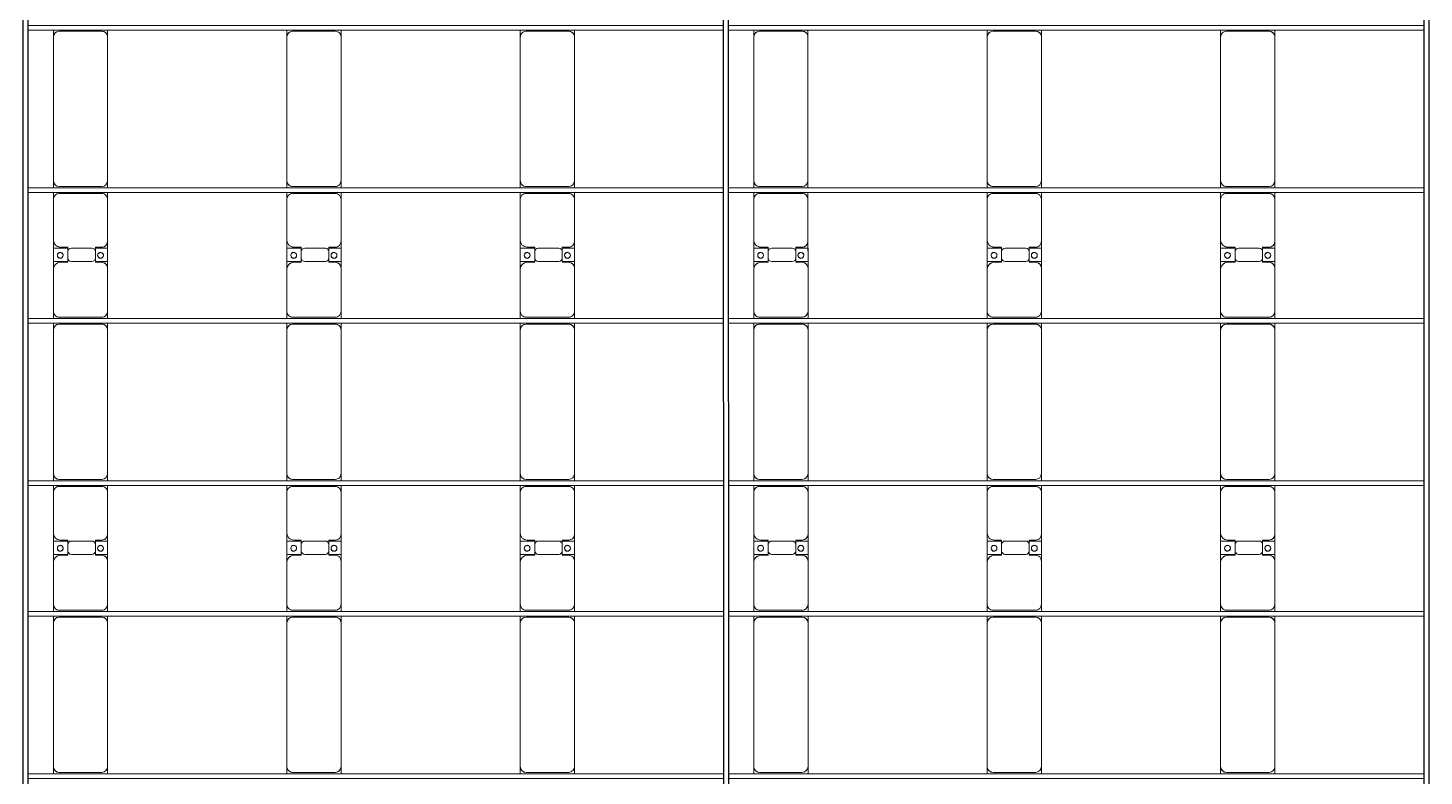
# Model space of a CAD drawing. Header units: millimetres. Extents: x -496478 to -186190, y -204059 to -87354.
# Drawn here: x -367193 to -355232, y -119893 to -113483 of the extents above; entities that cross this region are included whole.
import ezdxf

# ---------------------------------------------------------------- set-up
doc = ezdxf.new("R2010")
doc.units = ezdxf.units.MM
for name, color, linetype, lineweight in [('A-DETL-MBND', 5, 'Continuous', 9), ('A-GENM', 13, 'Continuous', 9), ('S-BEAM', 12, 'Continuous', 9)]:
    doc.layers.add(name, color=color, linetype=linetype, lineweight=lineweight)

# ---------------------------------------------------------------- blocks, each defined once
blk = doc.blocks.new('Dai phao do pin - DẢI PHAO ĐỠ PIN-V37-BỐ TRÍ KHUNG KẾT CẤU BÈ PIN 01')
at = {"layer": 'A-DETL-MBND', "color": 8}
for p, q in [((47008, 242), (47070, 242)), ((48300, 242), (47070, 242)), ((48300, 242), (48358, 242)), ((48398, 242), (48460, 242)), ((48820, 242), (48460, 242)), ((48820, 242), (49002, 242)), ((48888, 242), (49070, 242)), ((48888, 118), (48888, 242)), ((49002, 242), (49002, 118)), ((49420, 242), (49070, 242)), ((49420, 242), (49478, 242)), ((49518, 242), (49580, 242)), ((50810, 242), (49580, 242)), ((50810, 242), (50868, 242)), ((50908, 242), (50970, 242)), ((51330, 242), (50970, 242)), ((51330, 242), (51512, 242)), ((51398, 242), (51580, 242)), ((51398, 118), (51398, 242)), ((51512, 242), (51512, 118)), ((51930, 242), (51580, 242)), ((51930, 242), (51988, 242)), ((52028, 242), (52090, 242)), ((53320, 242), (52090, 242)), ((53320, 242), (53378, 242)), ((47020, 192), (47020, -173)), ((48350, -173), (48350, 192)), ((48410, 192), (48410, -173)), ((48880, 118), (48880, 182)), ((49010, 182), (49010, 118)), ((49470, -173), (49470, 192)), ((49530, 192), (49530, -173)), ((50860, -173), (50860, 192)), ((50920, 192), (50920, -173)), ((51390, 118), (51390, 182)), ((51520, 182), (51520, 118)), ((51980, -173), (51980, 192)), ((52040, 192), (52040, -173)), ((53370, -173), (53370, 192)), ((48972, 118), (48880, 118)), ((48888, 88), (48888, -88)), ((49010, 118), (48918, 118)), ((49002, -88), (49002, 88)), ((51482, 118), (51390, 118)), ((51398, 88), (51398, -88)), ((51520, 118), (51428, 118)), ((51512, -88), (51512, 88)), ((48880, -173), (48880, -118)), ((48880, -118), (48972, -118)), ((48888, -223), (48888, -118)), ((48918, -118), (49010, -118)), ((49002, -118), (49002, -223)), ((49010, -118), (49010, -173)), ((51390, -173), (51390, -118)), ((51390, -118), (51482, -118)), ((51398, -223), (51398, -118)), ((51428, -118), (51520, -118)), ((51512, -118), (51512, -223)), ((51520, -118), (51520, -173)), ((47070, -223), (47008, -223)), ((47070, -223), (48300, -223)), ((48358, -223), (48300, -223)), ((48460, -223), (48398, -223)), ((48460, -223), (48830, -223)), ((49002, -223), (48830, -223)), ((49057, -223), (48888, -223)), ((49060, -223), (49420, -223)), ((49478, -223), (49420, -223)), ((49580, -223), (49518, -223)), ((49580, -223), (50810, -223)), ((50868, -223), (50810, -223)), ((50970, -223), (50908, -223)), ((50970, -223), (51340, -223)), ((51512, -223), (51340, -223)), ((51570, -223), (51398, -223)), ((51570, -223), (51930, -223)), ((51988, -223), (51930, -223)), ((52090, -223), (52028, -223)), ((52090, -223), (53320, -223)), ((53378, -223), (53320, -223))]:
    blk.add_line(p, q, dxfattribs=at)
for centre, radius, start, end in [((47070, 192), 50, 90, 180), ((47070, 192), 50, 105, 180), ((48300, 192), 50, 0, 90), ((48300, 192), 50, 15, 90), ((48460, 192), 50, 90, 180), ((48820, 182), 60, 0, 90), ((49070, 182), 60, 90, 180), ((49420, 192), 50, 0, 90), ((49580, 192), 50, 90, 180), ((49580, 192), 50, 105, 180), ((50810, 192), 50, 0, 90), ((50810, 192), 50, 15, 90), ((50970, 192), 50, 90, 180), ((51330, 182), 60, 0, 90), ((51580, 182), 60, 90, 180), ((51930, 192), 50, 360, 90), ((52090, 192), 50, 90, 180), ((52090, 192), 50, 105, 159.6889), ((53320, 192), 50, 0, 90), ((53320, 192), 50, 15, 90), ((48460, 192), 50, 135, 180), ((48820, 182), 60, 0, 45), ((48939, 183), 25, 0, 180), ((48939, 183), 25, 180, 0), ((48941, 183), 25, 360, 180), ((48941, 183), 25, 180, 360), ((48941, 183), 25, 180, 195), ((49070, 182), 60, 135, 180), ((49420, 192), 50, 7.088, 45), ((50970, 192), 50, 135, 180), ((51330, 182), 60, 0, 45), ((51449, 183), 25, 0, 180), ((51449, 183), 25, 180, 360), ((51451, 183), 25, 0, 180), ((51451, 183), 25, 180, 0), ((51451, 183), 25, 180, 195), ((51580, 182), 60, 135, 180), ((51930, 192), 50, 7.0494, 45), ((48918, 88), 30, 90, 180), ((48972, 88), 30, 360, 90), ((51428, 88), 30, 90, 180), ((51482, 88), 30, 360, 90), ((48918, -88), 30, 180, 270), ((48972, -88), 30, 270, 0), ((51428, -88), 30, 180, 270), ((51482, -88), 30, 270, 0), ((47070, -173), 50, 180, 270), ((47070, -173), 50, 180, 270), ((48300, -173), 50, 270, 360), ((48300, -173), 50, 285, 360), ((48460, -173), 50, 180, 270), ((48460, -173), 50, 180, 225), ((48830, -173), 50, 270, 360), ((48830, -173), 50, 315, 360), ((48939, -162), 25, 0, 180), ((48939, -162), 25, 180, 360), ((48941, -162), 25, 0, 180), ((48941, -162), 25, 120, 180), ((48941, -162), 25, 180, 360), ((48941, -162), 25, 75, 105), ((48939, -162), 25, 75, 90), ((48939, -162), 25, 30, 45), ((48939, -162), 25, 0, 15), ((49060, -173), 50, 180, 270), ((49060, -173), 50, 180, 225), ((49420, -173), 50, 270, 0), ((49420, -173), 50, 315, 0), ((49580, -173), 50, 180, 270), ((49580, -173), 50, 180, 270), ((50810, -173), 50, 270, 0), ((50810, -173), 50, 285, 0), ((50970, -173), 50, 180, 270), ((50970, -173), 50, 180, 225), ((51340, -173), 50, 270, 360), ((51340, -173), 50, 315, 0), ((51449, -162), 25, 0, 180), ((51449, -162), 25, 180, 360), ((51451, -162), 25, 0, 180), ((51451, -162), 25, 120, 180), ((51451, -162), 25, 180, 0), ((51451, -162), 25, 75, 105), ((51449, -162), 25, 75, 90), ((51449, -162), 25, 30, 45), ((51449, -162), 25, 0, 15), ((51570, -173), 50, 180, 270), ((51570, -173), 50, 180, 225), ((51930, -173), 50, 270, 360), ((51930, -173), 50, 315, 360), ((52090, -173), 50, 180, 270), ((52090, -173), 50, 180, 270), ((53320, -173), 50, 270, 0), ((53320, -173), 50, 285, 0)]:
    blk.add_arc(centre, radius, start, end, dxfattribs=at)
blk = doc.blocks.new('Dai phao do pin - DẢI PHAO ĐỠ PIN-V38-BỐ TRÍ KHUNG KẾT CẤU BÈ PIN 01')
at = {"layer": 'A-DETL-MBND', "color": 8}
for p, q in [((47008, 242), (47070, 242)), ((48300, 242), (47070, 242)), ((48300, 242), (48358, 242)), ((48398, 242), (48460, 242)), ((48820, 242), (48460, 242)), ((48820, 242), (49002, 242)), ((48888, 242), (49070, 242)), ((48888, 118), (48888, 242)), ((49002, 242), (49002, 118)), ((49420, 242), (49070, 242)), ((49420, 242), (49478, 242)), ((49518, 242), (49580, 242)), ((50810, 242), (49580, 242)), ((50810, 242), (50868, 242)), ((50908, 242), (50970, 242)), ((51330, 242), (50970, 242)), ((51330, 242), (51512, 242)), ((51398, 242), (51580, 242)), ((51398, 118), (51398, 242)), ((51512, 242), (51512, 118)), ((51930, 242), (51580, 242)), ((51930, 242), (51988, 242)), ((52028, 242), (52090, 242)), ((53320, 242), (52090, 242)), ((53320, 242), (53378, 242)), ((47020, 192), (47020, -173)), ((48350, -173), (48350, 192)), ((48410, 192), (48410, -173)), ((48880, 118), (48880, 182)), ((49010, 182), (49010, 118)), ((49470, -173), (49470, 192)), ((49530, 192), (49530, -173)), ((50860, -173), (50860, 192)), ((50920, 192), (50920, -173)), ((51390, 118), (51390, 182)), ((51520, 182), (51520, 118)), ((51980, -173), (51980, 192)), ((52040, 192), (52040, -173)), ((53370, -173), (53370, 192)), ((48972, 118), (48880, 118)), ((48888, 88), (48888, -88)), ((49010, 118), (48918, 118)), ((49002, -88), (49002, 88)), ((51482, 118), (51390, 118)), ((51398, 88), (51398, -88)), ((51520, 118), (51428, 118)), ((51512, -88), (51512, 88)), ((48880, -173), (48880, -118)), ((48880, -118), (48972, -118)), ((48888, -223), (48888, -118)), ((48918, -118), (49010, -118)), ((49002, -118), (49002, -223)), ((49010, -118), (49010, -173)), ((51390, -173), (51390, -118)), ((51390, -118), (51482, -118)), ((51398, -223), (51398, -118)), ((51428, -118), (51520, -118)), ((51512, -118), (51512, -223)), ((51520, -118), (51520, -173)), ((47070, -223), (47008, -223)), ((47070, -223), (48300, -223)), ((48358, -223), (48300, -223)), ((48460, -223), (48398, -223)), ((48460, -223), (48830, -223)), ((49002, -223), (48830, -223)), ((49060, -223), (48888, -223)), ((49060, -223), (49420, -223)), ((49478, -223), (49420, -223)), ((49580, -223), (49518, -223)), ((49580, -223), (50810, -223)), ((50868, -223), (50810, -223)), ((50970, -223), (50908, -223)), ((50970, -223), (51340, -223)), ((51512, -223), (51340, -223)), ((51570, -223), (51398, -223)), ((51570, -223), (51930, -223)), ((51988, -223), (51930, -223)), ((52090, -223), (52028, -223)), ((52090, -223), (53320, -223)), ((53378, -223), (53320, -223))]:
    blk.add_line(p, q, dxfattribs=at)
for centre, radius, start, end in [((47070, 192), 50, 90, 180), ((47070, 192), 50, 105, 180), ((48300, 192), 50, 0, 90), ((48300, 192), 50, 15, 90), ((48460, 192), 50, 90, 180), ((48820, 182), 60, 0, 90), ((49070, 182), 60, 90, 180), ((49420, 192), 50, 0, 90), ((49580, 192), 50, 90, 180), ((49580, 192), 50, 105, 180), ((50810, 192), 50, 0, 90), ((50810, 192), 50, 15, 90), ((50970, 192), 50, 90, 180), ((51330, 182), 60, 0, 90), ((51580, 182), 60, 90, 180), ((51930, 192), 50, 360, 90), ((52090, 192), 50, 90, 180), ((52090, 192), 50, 105, 159.7685), ((53320, 192), 50, 0, 90), ((53320, 192), 50, 15, 90), ((48460, 192), 50, 135, 180), ((48820, 182), 60, 0, 45), ((48939, 183), 25, 0, 180), ((48939, 183), 25, 180, 0), ((48941, 183), 25, 360, 180), ((48941, 183), 25, 180, 360), ((48941, 183), 25, 180, 195), ((49070, 182), 60, 135, 180), ((49420, 192), 50, 0, 45), ((50970, 192), 50, 135, 180), ((51330, 182), 60, 0, 45), ((51449, 183), 25, 0, 180), ((51449, 183), 25, 180, 360), ((51451, 183), 25, 0, 180), ((51451, 183), 25, 180, 0), ((51451, 183), 25, 180, 195), ((51580, 182), 60, 135, 180), ((51930, 192), 50, 360, 45), ((52090, 192), 50, 165, 180), ((48918, 88), 30, 90, 180), ((48972, 88), 30, 360, 90), ((51428, 88), 30, 90, 180), ((51482, 88), 30, 360, 90), ((48918, -88), 30, 180, 270), ((48972, -88), 30, 270, 0), ((51428, -88), 30, 180, 270), ((51482, -88), 30, 270, 0), ((47070, -173), 50, 180, 270), ((47070, -173), 50, 180, 225), ((47070, -173), 50, 229.4488, 270), ((48300, -173), 50, 270, 360), ((48300, -173), 50, 285, 310.5188), ((48300, -173), 50, 315, 360), ((48460, -173), 50, 180, 270), ((48460, -173), 50, 180, 225), ((48830, -173), 50, 270, 360), ((48830, -173), 50, 315, 360), ((48939, -162), 25, 0, 180), ((48939, -162), 25, 180, 360), ((48941, -162), 25, 0, 180), ((48941, -162), 25, 120, 180), ((48941, -162), 25, 180, 360), ((48941, -162), 25, 75, 105), ((48939, -162), 25, 75, 90), ((48939, -162), 25, 30, 45), ((48939, -162), 25, 0, 15), ((49060, -173), 50, 180, 270), ((49060, -173), 50, 180, 225), ((49420, -173), 50, 270, 0), ((49420, -173), 50, 315, 0), ((49580, -173), 50, 180, 270), ((49580, -173), 50, 180, 225), ((49580, -173), 50, 229.5116, 270), ((50810, -173), 50, 270, 0), ((50810, -173), 50, 285, 310.456), ((50810, -173), 50, 315, 0), ((50970, -173), 50, 180, 270), ((50970, -173), 50, 180, 225), ((51340, -173), 50, 270, 360), ((51340, -173), 50, 315, 0), ((51449, -162), 25, 0, 180), ((51449, -162), 25, 180, 360), ((51451, -162), 25, 0, 180), ((51451, -162), 25, 120, 180), ((51451, -162), 25, 180, 0), ((51451, -162), 25, 75, 105), ((51449, -162), 25, 75, 90), ((51449, -162), 25, 30, 45), ((51449, -162), 25, 0, 15), ((51570, -173), 50, 180, 270), ((51570, -173), 50, 180, 225), ((51930, -173), 50, 270, 360), ((51930, -173), 50, 315, 360), ((52090, -173), 50, 180, 270), ((52090, -173), 50, 180, 225), ((52090, -173), 50, 229.5743, 270), ((53320, -173), 50, 270, 0), ((53320, -173), 50, 285, 310.3933), ((53320, -173), 50, 315, 0)]:
    blk.add_arc(centre, radius, start, end, dxfattribs=at)
blk = doc.blocks.new('Dai phao do pin - DẢI PHAO ĐỠ PIN-V39-BỐ TRÍ KHUNG KẾT CẤU BÈ PIN 01')
at = {"layer": 'A-DETL-MBND', "color": 8}
for p, q in [((47008, 242), (47070, 242)), ((48300, 242), (47070, 242)), ((48300, 242), (48358, 242)), ((48398, 242), (48460, 242)), ((48820, 242), (48460, 242)), ((48820, 242), (49002, 242)), ((48888, 242), (49070, 242)), ((48888, 118), (48888, 242)), ((49002, 242), (49002, 118)), ((49420, 242), (49070, 242)), ((49420, 242), (49478, 242)), ((49518, 242), (49580, 242)), ((50810, 242), (49580, 242)), ((50810, 242), (50868, 242)), ((50908, 242), (50970, 242)), ((51330, 242), (50970, 242)), ((51330, 242), (51512, 242)), ((51398, 242), (51580, 242)), ((51398, 118), (51398, 242)), ((51512, 242), (51512, 118)), ((51930, 242), (51580, 242)), ((51930, 242), (51988, 242)), ((52028, 242), (52090, 242)), ((53320, 242), (52090, 242)), ((53320, 242), (53378, 242)), ((47020, 192), (47020, -173)), ((48350, -173), (48350, 192)), ((48410, 192), (48410, -173)), ((48880, 118), (48880, 182)), ((49010, 182), (49010, 118)), ((49470, -173), (49470, 192)), ((49530, 192), (49530, -173)), ((50860, -173), (50860, 192)), ((50920, 192), (50920, -173)), ((51390, 118), (51390, 182)), ((51520, 182), (51520, 118)), ((51980, -173), (51980, 192)), ((52040, 192), (52040, -173)), ((53370, -173), (53370, 192)), ((48972, 118), (48880, 118)), ((48888, 88), (48888, -88)), ((49010, 118), (48918, 118)), ((49002, -88), (49002, 88)), ((51482, 118), (51390, 118)), ((51398, 88), (51398, -88)), ((51520, 118), (51428, 118)), ((51512, -88), (51512, 88)), ((48880, -173), (48880, -118)), ((48880, -118), (48972, -118)), ((48888, -223), (48888, -118)), ((48918, -118), (49010, -118)), ((49002, -118), (49002, -223)), ((49010, -118), (49010, -173)), ((51390, -173), (51390, -118)), ((51390, -118), (51482, -118)), ((51398, -223), (51398, -118)), ((51428, -118), (51520, -118)), ((51512, -118), (51512, -223)), ((51520, -118), (51520, -173)), ((47070, -223), (47008, -223)), ((47070, -223), (48300, -223)), ((48358, -223), (48300, -223)), ((48460, -223), (48398, -223)), ((48460, -223), (48830, -223)), ((49002, -223), (48830, -223)), ((49057, -223), (48888, -223)), ((49060, -223), (49420, -223)), ((49478, -223), (49420, -223)), ((49580, -223), (49518, -223)), ((49580, -223), (50810, -223)), ((50868, -223), (50810, -223)), ((50970, -223), (50908, -223)), ((50970, -223), (51340, -223)), ((51512, -223), (51340, -223)), ((51570, -223), (51398, -223)), ((51570, -223), (51930, -223)), ((51988, -223), (51930, -223)), ((52090, -223), (52028, -223)), ((52090, -223), (53320, -223)), ((53378, -223), (53320, -223))]:
    blk.add_line(p, q, dxfattribs=at)
for centre, radius, start, end in [((47070, 192), 50, 90, 180), ((47070, 192), 50, 105, 180), ((48300, 192), 50, 0, 90), ((48300, 192), 50, 15, 90), ((48460, 192), 50, 90, 180), ((48820, 182), 60, 0, 90), ((49070, 182), 60, 90, 180), ((49420, 192), 50, 0, 90), ((49580, 192), 50, 90, 180), ((49580, 192), 50, 105, 180), ((50810, 192), 50, 0, 90), ((50810, 192), 50, 15, 90), ((50970, 192), 50, 90, 180), ((51330, 182), 60, 0, 90), ((51580, 182), 60, 90, 180), ((51930, 192), 50, 360, 90), ((52090, 192), 50, 90, 180), ((52090, 192), 50, 105, 159.848), ((53320, 192), 50, 0, 90), ((53320, 192), 50, 15, 90), ((48460, 192), 50, 135, 180), ((48820, 182), 60, 1.3112, 45), ((48939, 183), 25, 0, 180), ((48939, 183), 25, 180, 0), ((48941, 183), 25, 360, 180), ((48941, 183), 25, 180, 360), ((48941, 183), 25, 180.5577, 195), ((49070, 182), 60, 135, 178.6905), ((49420, 192), 50, 0, 45), ((50970, 192), 50, 135, 180), ((51330, 182), 60, 1.2791, 45), ((51449, 183), 25, 0, 180), ((51449, 183), 25, 180, 360), ((51451, 183), 25, 0, 180), ((51451, 183), 25, 180, 0), ((51451, 183), 25, 180.6348, 195), ((51580, 182), 60, 135, 178.7226), ((51930, 192), 50, 360, 45), ((52090, 192), 50, 165, 180), ((48918, 88), 30, 90, 180), ((48972, 88), 30, 360, 90), ((51428, 88), 30, 90, 180), ((51482, 88), 30, 360, 90), ((48918, -88), 30, 180, 270), ((48972, -88), 30, 270, 0), ((51428, -88), 30, 180, 270), ((51482, -88), 30, 270, 0), ((47070, -173), 50, 180, 270), ((47070, -173), 50, 180, 270), ((48300, -173), 50, 270, 360), ((48300, -173), 50, 285, 360), ((48460, -173), 50, 180, 270), ((48460, -173), 50, 180, 225), ((48830, -173), 50, 270, 360), ((48830, -173), 50, 315, 360), ((48939, -162), 25, 0, 180), ((48939, -162), 25, 180, 360), ((48941, -162), 25, 0, 180), ((48941, -162), 25, 120, 180), ((48941, -162), 25, 180, 360), ((48941, -162), 25, 75, 105), ((48939, -162), 25, 75, 90), ((48939, -162), 25, 30, 45), ((48939, -162), 25, 0, 15), ((49060, -173), 50, 180, 270), ((49060, -173), 50, 180, 225), ((49420, -173), 50, 270, 0), ((49420, -173), 50, 315, 0), ((49580, -173), 50, 180, 270), ((49580, -173), 50, 180, 270), ((50810, -173), 50, 270, 0), ((50810, -173), 50, 285, 0), ((50970, -173), 50, 180, 270), ((50970, -173), 50, 180, 225), ((51340, -173), 50, 270, 360), ((51340, -173), 50, 315, 0), ((51449, -162), 25, 0, 180), ((51449, -162), 25, 180, 360), ((51451, -162), 25, 0, 180), ((51451, -162), 25, 120, 180), ((51451, -162), 25, 180, 0), ((51451, -162), 25, 75, 105), ((51449, -162), 25, 75, 90), ((51449, -162), 25, 30, 45), ((51449, -162), 25, 0, 15), ((51570, -173), 50, 180, 270), ((51570, -173), 50, 180, 225), ((51930, -173), 50, 270, 360), ((51930, -173), 50, 315, 360), ((52090, -173), 50, 180, 270), ((52090, -173), 50, 180, 270), ((53320, -173), 50, 270, 0), ((53320, -173), 50, 285, 0)]:
    blk.add_arc(centre, radius, start, end, dxfattribs=at)
blk = doc.blocks.new('Dai phao do pin - DẢI PHAO ĐỠ PIN-V40-BỐ TRÍ KHUNG KẾT CẤU BÈ PIN 01')
at = {"layer": 'A-DETL-MBND', "color": 8}
for p, q in [((47008, 242), (47070, 242)), ((48300, 242), (47070, 242)), ((48300, 242), (48358, 242)), ((48398, 242), (48460, 242)), ((48820, 242), (48460, 242)), ((48820, 242), (49002, 242)), ((48888, 242), (49070, 242)), ((48888, 118), (48888, 242)), ((49002, 242), (49002, 118)), ((49420, 242), (49070, 242)), ((49420, 242), (49478, 242)), ((49518, 242), (49580, 242)), ((50810, 242), (49580, 242)), ((50810, 242), (50868, 242)), ((50908, 242), (50970, 242)), ((51330, 242), (50970, 242)), ((51330, 242), (51512, 242)), ((51398, 242), (51580, 242)), ((51398, 118), (51398, 242)), ((51512, 242), (51512, 118)), ((51930, 242), (51580, 242)), ((51930, 242), (51988, 242)), ((52028, 242), (52090, 242)), ((53320, 242), (52090, 242)), ((53320, 242), (53378, 242)), ((47020, 192), (47020, -173)), ((48350, -173), (48350, 192)), ((48410, 192), (48410, -173)), ((48880, 118), (48880, 182)), ((49010, 182), (49010, 118)), ((49470, -173), (49470, 192)), ((49530, 192), (49530, -173)), ((50860, -173), (50860, 192)), ((50920, 192), (50920, -173)), ((51390, 118), (51390, 182)), ((51520, 182), (51520, 118)), ((51980, -173), (51980, 192)), ((52040, 192), (52040, -173)), ((53370, -173), (53370, 192)), ((48972, 118), (48880, 118)), ((48888, 88), (48888, -88)), ((49010, 118), (48918, 118)), ((49002, -88), (49002, 88)), ((51482, 118), (51390, 118)), ((51398, 88), (51398, -88)), ((51520, 118), (51428, 118)), ((51512, -88), (51512, 88)), ((48880, -173), (48880, -118)), ((48880, -118), (48972, -118)), ((48888, -223), (48888, -118)), ((48918, -118), (49010, -118)), ((49002, -118), (49002, -223)), ((49010, -118), (49010, -173)), ((51390, -173), (51390, -118)), ((51390, -118), (51482, -118)), ((51398, -223), (51398, -118)), ((51428, -118), (51520, -118)), ((51512, -118), (51512, -223)), ((51520, -118), (51520, -173)), ((47070, -223), (47008, -223)), ((47070, -223), (48300, -223)), ((48358, -223), (48300, -223)), ((48460, -223), (48398, -223)), ((48460, -223), (48830, -223)), ((49002, -223), (48830, -223)), ((49057, -223), (48888, -223)), ((49060, -223), (49420, -223)), ((49478, -223), (49420, -223)), ((49580, -223), (49518, -223)), ((49580, -223), (50810, -223)), ((50868, -223), (50810, -223)), ((50970, -223), (50908, -223)), ((50970, -223), (51340, -223)), ((51512, -223), (51340, -223)), ((51570, -223), (51398, -223)), ((51570, -223), (51930, -223)), ((51988, -223), (51930, -223)), ((52090, -223), (52028, -223)), ((52090, -223), (53320, -223)), ((53378, -223), (53320, -223))]:
    blk.add_line(p, q, dxfattribs=at)
for centre, radius, start, end in [((47070, 192), 50, 90, 180), ((47070, 192), 50, 105, 180), ((48300, 192), 50, 0, 90), ((48300, 192), 50, 15, 90), ((48460, 192), 50, 90, 180), ((48820, 182), 60, 0, 90), ((49070, 182), 60, 90, 180), ((49420, 192), 50, 0, 90), ((49580, 192), 50, 90, 180), ((49580, 192), 50, 105, 180), ((50810, 192), 50, 0, 90), ((50810, 192), 50, 15, 90), ((50970, 192), 50, 90, 180), ((51330, 182), 60, 0, 90), ((51580, 182), 60, 90, 180), ((51930, 192), 50, 360, 90), ((52090, 192), 50, 90, 180), ((52090, 192), 50, 105, 159.9275), ((53320, 192), 50, 0, 90), ((53320, 192), 50, 15, 90), ((48460, 192), 50, 135, 180), ((48820, 182), 60, 0, 45), ((48939, 183), 25, 0, 180), ((48939, 183), 25, 180, 0), ((48941, 183), 25, 360, 180), ((48941, 183), 25, 180, 360), ((48941, 183), 25, 180, 195), ((49070, 182), 60, 135, 180), ((49420, 192), 50, 0, 45), ((50970, 192), 50, 135, 180), ((51330, 182), 60, 0, 45), ((51449, 183), 25, 0, 180), ((51449, 183), 25, 180, 360), ((51451, 183), 25, 0, 180), ((51451, 183), 25, 180, 0), ((51451, 183), 25, 180, 195), ((51580, 182), 60, 135, 180), ((51930, 192), 50, 360, 45), ((52090, 192), 50, 165, 180), ((48918, 88), 30, 90, 180), ((48972, 88), 30, 360, 90), ((51428, 88), 30, 90, 180), ((51482, 88), 30, 360, 90), ((48918, -88), 30, 180, 270), ((48972, -88), 30, 270, 0), ((51428, -88), 30, 180, 270), ((51482, -88), 30, 270, 0), ((47070, -173), 50, 180, 270), ((47070, -173), 50, 180, 270), ((48300, -173), 50, 270, 360), ((48300, -173), 50, 285, 360), ((48460, -173), 50, 180, 270), ((48460, -173), 50, 180, 225), ((48830, -173), 50, 270, 360), ((48830, -173), 50, 315, 360), ((48939, -162), 25, 0, 180), ((48939, -162), 25, 180, 360), ((48941, -162), 25, 0, 180), ((48941, -162), 25, 120, 180), ((48941, -162), 25, 180, 360), ((48941, -162), 25, 75, 105), ((48939, -162), 25, 75, 90), ((48939, -162), 25, 30, 45), ((48939, -162), 25, 0, 15), ((49060, -173), 50, 180, 270), ((49060, -173), 50, 180, 225), ((49420, -173), 50, 270, 0), ((49420, -173), 50, 315, 0), ((49580, -173), 50, 180, 270), ((49580, -173), 50, 180, 270), ((50810, -173), 50, 270, 0), ((50810, -173), 50, 285, 0), ((50970, -173), 50, 180, 270), ((50970, -173), 50, 180, 225), ((51340, -173), 50, 270, 360), ((51340, -173), 50, 315, 0), ((51449, -162), 25, 0, 180), ((51449, -162), 25, 180, 360), ((51451, -162), 25, 0, 180), ((51451, -162), 25, 120, 180), ((51451, -162), 25, 180, 0), ((51451, -162), 25, 75, 105), ((51449, -162), 25, 75, 90), ((51449, -162), 25, 30, 45), ((51449, -162), 25, 0, 15), ((51570, -173), 50, 180, 270), ((51570, -173), 50, 180, 225), ((51930, -173), 50, 270, 360), ((51930, -173), 50, 315, 360), ((52090, -173), 50, 180, 270), ((52090, -173), 50, 180, 270), ((53320, -173), 50, 270, 0), ((53320, -173), 50, 285, 0)]:
    blk.add_arc(centre, radius, start, end, dxfattribs=at)
blk = doc.blocks.new('Dai phao do pin - DẢI PHAO ĐỠ PIN-V41-BỐ TRÍ KHUNG KẾT CẤU BÈ PIN 01')
at = {"layer": 'A-DETL-MBND', "color": 8}
for p, q in [((47008, 242), (47070, 242)), ((48300, 242), (47070, 242)), ((48300, 242), (48358, 242)), ((48398, 242), (48460, 242)), ((48820, 242), (48460, 242)), ((48820, 242), (49002, 242)), ((48888, 242), (49070, 242)), ((48888, 118), (48888, 242)), ((49002, 242), (49002, 118)), ((49420, 242), (49070, 242)), ((49420, 242), (49478, 242)), ((49518, 242), (49580, 242)), ((50810, 242), (49580, 242)), ((50810, 242), (50868, 242)), ((50908, 242), (50970, 242)), ((51330, 242), (50970, 242)), ((51330, 242), (51512, 242)), ((51398, 242), (51580, 242)), ((51398, 118), (51398, 242)), ((51512, 242), (51512, 118)), ((51930, 242), (51580, 242)), ((51930, 242), (51988, 242)), ((52028, 242), (52090, 242)), ((53320, 242), (52090, 242)), ((53320, 242), (53378, 242)), ((47020, 192), (47020, -173)), ((48350, -173), (48350, 192)), ((48410, 192), (48410, -173)), ((48880, 118), (48880, 182)), ((49010, 182), (49010, 118)), ((49470, -173), (49470, 192)), ((49530, 192), (49530, -173)), ((50860, -173), (50860, 192)), ((50920, 192), (50920, -173)), ((51390, 118), (51390, 182)), ((51520, 182), (51520, 118)), ((51980, -173), (51980, 192)), ((52040, 192), (52040, -173)), ((53370, -173), (53370, 192)), ((48972, 118), (48880, 118)), ((48888, 88), (48888, -88)), ((49010, 118), (48918, 118)), ((49002, -88), (49002, 88)), ((51482, 118), (51390, 118)), ((51398, 88), (51398, -88)), ((51520, 118), (51428, 118)), ((51512, -88), (51512, 88)), ((48880, -173), (48880, -118)), ((48880, -118), (48972, -118)), ((48888, -223), (48888, -118)), ((48918, -118), (49010, -118)), ((49002, -118), (49002, -223)), ((49010, -118), (49010, -173)), ((51390, -173), (51390, -118)), ((51390, -118), (51482, -118)), ((51398, -223), (51398, -118)), ((51428, -118), (51520, -118)), ((51512, -118), (51512, -223)), ((51520, -118), (51520, -173)), ((47070, -223), (47008, -223)), ((47070, -223), (48300, -223)), ((48358, -223), (48300, -223)), ((48460, -223), (48398, -223)), ((48460, -223), (48830, -223)), ((49002, -223), (48830, -223)), ((49057, -223), (48888, -223)), ((49060, -223), (49420, -223)), ((49478, -223), (49420, -223)), ((49580, -223), (49518, -223)), ((49580, -223), (50810, -223)), ((50868, -223), (50810, -223)), ((50970, -223), (50908, -223)), ((50970, -223), (51340, -223)), ((51512, -223), (51340, -223)), ((51570, -223), (51398, -223)), ((51570, -223), (51930, -223)), ((51988, -223), (51930, -223)), ((52090, -223), (52028, -223)), ((52090, -223), (53320, -223)), ((53378, -223), (53320, -223))]:
    blk.add_line(p, q, dxfattribs=at)
for centre, radius, start, end in [((47070, 192), 50, 90, 180), ((47070, 192), 50, 105, 180), ((48300, 192), 50, 0, 90), ((48300, 192), 50, 15, 90), ((48460, 192), 50, 90, 180), ((48820, 182), 60, 0, 90), ((49070, 182), 60, 90, 180), ((49420, 192), 50, 0, 90), ((49580, 192), 50, 90, 180), ((49580, 192), 50, 105, 180), ((50810, 192), 50, 0, 90), ((50810, 192), 50, 15, 90), ((50970, 192), 50, 90, 180), ((51330, 182), 60, 0, 90), ((51580, 182), 60, 90, 180), ((51930, 192), 50, 360, 90), ((52090, 192), 50, 90, 180), ((52090, 192), 50, 105, 160.007), ((53320, 192), 50, 0, 90), ((53320, 192), 50, 15, 90), ((48460, 192), 50, 135, 180), ((48820, 182), 60, 0, 45), ((48939, 183), 25, 0, 180), ((48939, 183), 25, 180, 0), ((48941, 183), 25, 360, 180), ((48941, 183), 25, 180, 360), ((48941, 183), 25, 180, 195), ((49070, 182), 60, 135, 180), ((49420, 192), 50, 0, 45), ((50970, 192), 50, 135, 180), ((51330, 182), 60, 0, 45), ((51449, 183), 25, 0, 180), ((51449, 183), 25, 180, 360), ((51451, 183), 25, 0, 180), ((51451, 183), 25, 180, 0), ((51451, 183), 25, 180, 195), ((51580, 182), 60, 135, 180), ((51930, 192), 50, 360, 45), ((52090, 192), 50, 165, 180), ((48918, 88), 30, 90, 180), ((48972, 88), 30, 360, 90), ((51428, 88), 30, 90, 180), ((51482, 88), 30, 360, 90), ((48918, -88), 30, 180, 270), ((48972, -88), 30, 270, 0), ((51428, -88), 30, 180, 270), ((51482, -88), 30, 270, 0), ((47070, -173), 50, 180, 270), ((47070, -173), 50, 180, 270), ((48300, -173), 50, 270, 360), ((48300, -173), 50, 285, 360), ((48460, -173), 50, 180, 270), ((48460, -173), 50, 180, 225), ((48830, -173), 50, 270, 360), ((48830, -173), 50, 315, 360), ((48939, -162), 25, 0, 180), ((48939, -162), 25, 180, 360), ((48941, -162), 25, 0, 180), ((48941, -162), 25, 120, 180), ((48941, -162), 25, 180, 360), ((48941, -162), 25, 75, 105), ((48939, -162), 25, 75, 90), ((48939, -162), 25, 30, 45), ((48939, -162), 25, 0, 15), ((49060, -173), 50, 180, 270), ((49060, -173), 50, 180, 225), ((49420, -173), 50, 270, 0), ((49420, -173), 50, 315, 0), ((49580, -173), 50, 180, 270), ((49580, -173), 50, 180, 270), ((50810, -173), 50, 270, 0), ((50810, -173), 50, 285, 0), ((50970, -173), 50, 180, 270), ((50970, -173), 50, 180, 225), ((51340, -173), 50, 270, 360), ((51340, -173), 50, 315, 0), ((51449, -162), 25, 0, 180), ((51449, -162), 25, 180, 360), ((51451, -162), 25, 0, 180), ((51451, -162), 25, 120, 180), ((51451, -162), 25, 180, 0), ((51451, -162), 25, 75, 105), ((51449, -162), 25, 75, 90), ((51449, -162), 25, 30, 45), ((51449, -162), 25, 0, 15), ((51570, -173), 50, 180, 270), ((51570, -173), 50, 180, 225), ((51930, -173), 50, 270, 360), ((51930, -173), 50, 315, 360), ((52090, -173), 50, 180, 270), ((52090, -173), 50, 180, 270), ((53320, -173), 50, 270, 0), ((53320, -173), 50, 285, 0)]:
    blk.add_arc(centre, radius, start, end, dxfattribs=at)
blk = doc.blocks.new('Dai phao do pin - DẢI PHAO ĐỠ PIN-V42-BỐ TRÍ KHUNG KẾT CẤU BÈ PIN 01')
at = {"layer": 'A-DETL-MBND', "color": 8}
for p, q in [((47008, 242), (47070, 242)), ((48300, 242), (47070, 242)), ((48300, 242), (48358, 242)), ((48398, 242), (48460, 242)), ((48820, 242), (48460, 242)), ((48820, 242), (49002, 242)), ((48888, 242), (49070, 242)), ((48888, 118), (48888, 242)), ((49002, 242), (49002, 118)), ((49420, 242), (49070, 242)), ((49420, 242), (49478, 242)), ((49518, 242), (49580, 242)), ((50810, 242), (49580, 242)), ((50810, 242), (50868, 242)), ((50908, 242), (50970, 242)), ((51330, 242), (50970, 242)), ((51330, 242), (51512, 242)), ((51398, 242), (51580, 242)), ((51398, 118), (51398, 242)), ((51512, 242), (51512, 118)), ((51930, 242), (51580, 242)), ((51930, 242), (51988, 242)), ((52028, 242), (52090, 242)), ((53320, 242), (52090, 242)), ((53320, 242), (53378, 242)), ((47020, 192), (47020, -173)), ((48350, -173), (48350, 192)), ((48410, 192), (48410, -173)), ((48880, 118), (48880, 182)), ((49010, 182), (49010, 118)), ((49470, -173), (49470, 192)), ((49530, 192), (49530, -173)), ((50860, -173), (50860, 192)), ((50920, 192), (50920, -173)), ((51390, 118), (51390, 182)), ((51520, 182), (51520, 118)), ((51980, -173), (51980, 192)), ((52040, 192), (52040, -173)), ((53370, -173), (53370, 192)), ((48972, 118), (48880, 118)), ((48888, 88), (48888, -88)), ((49010, 118), (48918, 118)), ((49002, -88), (49002, 88)), ((51482, 118), (51390, 118)), ((51398, 88), (51398, -88)), ((51520, 118), (51428, 118)), ((51512, -88), (51512, 88)), ((48880, -173), (48880, -118)), ((48880, -118), (48972, -118)), ((48888, -223), (48888, -118)), ((48918, -118), (49010, -118)), ((49002, -118), (49002, -223)), ((49010, -118), (49010, -173)), ((51390, -173), (51390, -118)), ((51390, -118), (51482, -118)), ((51398, -223), (51398, -118)), ((51428, -118), (51520, -118)), ((51512, -118), (51512, -223)), ((51520, -118), (51520, -173)), ((47070, -223), (47008, -223)), ((47070, -223), (48300, -223)), ((48358, -223), (48300, -223)), ((48460, -223), (48398, -223)), ((48460, -223), (48830, -223)), ((49002, -223), (48830, -223)), ((49057, -223), (48888, -223)), ((49060, -223), (49420, -223)), ((49478, -223), (49420, -223)), ((49580, -223), (49518, -223)), ((49580, -223), (50810, -223)), ((50868, -223), (50810, -223)), ((50970, -223), (50908, -223)), ((50970, -223), (51340, -223)), ((51512, -223), (51340, -223)), ((51570, -223), (51398, -223)), ((51570, -223), (51930, -223)), ((51988, -223), (51930, -223)), ((52090, -223), (52028, -223)), ((52090, -223), (53320, -223)), ((53378, -223), (53320, -223))]:
    blk.add_line(p, q, dxfattribs=at)
for centre, radius, start, end in [((47070, 192), 50, 90, 180), ((47070, 192), 50, 105, 180), ((48300, 192), 50, 0, 90), ((48300, 192), 50, 15, 90), ((48460, 192), 50, 90, 180), ((48820, 182), 60, 0, 90), ((49070, 182), 60, 90, 180), ((49420, 192), 50, 0, 90), ((49580, 192), 50, 90, 180), ((49580, 192), 50, 105, 180), ((50810, 192), 50, 0, 90), ((50810, 192), 50, 15, 90), ((50970, 192), 50, 90, 180), ((51330, 182), 60, 0, 90), ((51580, 182), 60, 90, 180), ((51930, 192), 50, 360, 90), ((52090, 192), 50, 90, 180), ((52090, 192), 50, 105, 160.0865), ((53320, 192), 50, 0, 90), ((53320, 192), 50, 15, 90), ((48460, 192), 50, 135, 180), ((48820, 182), 60, 0, 45), ((48939, 183), 25, 0, 180), ((48939, 183), 25, 180, 0), ((48941, 183), 25, 360, 180), ((48941, 183), 25, 180, 360), ((48941, 183), 25, 180, 195), ((49070, 182), 60, 135, 180), ((49420, 192), 50, 0, 45), ((50970, 192), 50, 135, 180), ((51330, 182), 60, 0, 45), ((51449, 183), 25, 0, 180), ((51449, 183), 25, 180, 360), ((51451, 183), 25, 0, 180), ((51451, 183), 25, 180, 0), ((51451, 183), 25, 180, 195), ((51580, 182), 60, 135, 180), ((51930, 192), 50, 360, 45), ((52090, 192), 50, 165, 180), ((48918, 88), 30, 90, 180), ((48972, 88), 30, 360, 90), ((51428, 88), 30, 90, 180), ((51482, 88), 30, 360, 90), ((48918, -88), 30, 180, 270), ((48972, -88), 30, 270, 0), ((51428, -88), 30, 180, 270), ((51482, -88), 30, 270, 0), ((47070, -173), 50, 180, 270), ((47070, -173), 50, 180, 270), ((48300, -173), 50, 270, 360), ((48300, -173), 50, 285, 360), ((48460, -173), 50, 180, 270), ((48460, -173), 50, 180, 225), ((48830, -173), 50, 270, 360), ((48830, -173), 50, 315, 360), ((48939, -162), 25, 0, 180), ((48939, -162), 25, 180, 360), ((48941, -162), 25, 0, 180), ((48941, -162), 25, 120, 180), ((48941, -162), 25, 180, 360), ((48941, -162), 25, 75, 105), ((48939, -162), 25, 75, 90), ((48939, -162), 25, 30, 45), ((48939, -162), 25, 0, 15), ((49060, -173), 50, 180, 270), ((49060, -173), 50, 180, 225), ((49420, -173), 50, 270, 0), ((49420, -173), 50, 315, 0), ((49580, -173), 50, 180, 270), ((49580, -173), 50, 180, 270), ((50810, -173), 50, 270, 0), ((50810, -173), 50, 285, 0), ((50970, -173), 50, 180, 270), ((50970, -173), 50, 180, 225), ((51340, -173), 50, 270, 360), ((51340, -173), 50, 315, 0), ((51449, -162), 25, 0, 180), ((51449, -162), 25, 180, 360), ((51451, -162), 25, 0, 180), ((51451, -162), 25, 120, 180), ((51451, -162), 25, 180, 0), ((51451, -162), 25, 75, 105), ((51449, -162), 25, 75, 90), ((51449, -162), 25, 30, 45), ((51449, -162), 25, 0, 15), ((51570, -173), 50, 180, 270), ((51570, -173), 50, 180, 225), ((51930, -173), 50, 270, 360), ((51930, -173), 50, 315, 360), ((52090, -173), 50, 180, 270), ((52090, -173), 50, 180, 270), ((53320, -173), 50, 270, 0), ((53320, -173), 50, 285, 0)]:
    blk.add_arc(centre, radius, start, end, dxfattribs=at)
blk = doc.blocks.new('Dầm C52 - Dầm C52-24915-BỐ TRÍ KHUNG KẾT CẤU BÈ PIN 01')
at = {"layer": 'S-BEAM', "color": 1}
for p, q in [((-22550, 20), (-16590, 20)), ((-16550, 20), (-10590, 20)), ((-16590, -20), (-22550, -20)), ((-10590, -20), (-16550, -20))]:
    blk.add_line(p, q, dxfattribs=at)
blk = doc.blocks.new('Dầm C52 - Hộp 40x60-24147-BỐ TRÍ KHUNG KẾT CẤU BÈ PIN 01')
at = {"layer": 'S-BEAM', "color": 3, "lineweight": 25}
for p, q in [((-37857, 20), (37857, 20)), ((37857, -20), (-37857, -20))]:
    blk.add_line(p, q, dxfattribs=at)
blk = doc.blocks.new('HOBANMONG_BEPIN 1_rvt-1-BỐ TRÍ KHUNG KẾT CẤU BÈ PIN 01')
at = {"layer": 'A-GENM', "lineweight": 9, "rotation": 90.00075860989342}
for name, p in [('Dai phao do pin - DẢI PHAO ĐỠ PIN-V37-BỐ TRÍ KHUNG KẾT CẤU BÈ PIN 01', (-366732, -166881)), ('Dai phao do pin - DẢI PHAO ĐỠ PIN-V38-BỐ TRÍ KHUNG KẾT CẤU BÈ PIN 01', (-364732, -166881)), ('Dai phao do pin - DẢI PHAO ĐỠ PIN-V39-BỐ TRÍ KHUNG KẾT CẤU BÈ PIN 01', (-362732, -166881)), ('Dai phao do pin - DẢI PHAO ĐỠ PIN-V40-BỐ TRÍ KHUNG KẾT CẤU BÈ PIN 01', (-360732, -166881)), ('Dai phao do pin - DẢI PHAO ĐỠ PIN-V41-BỐ TRÍ KHUNG KẾT CẤU BÈ PIN 01', (-358732, -166881)), ('Dai phao do pin - DẢI PHAO ĐỠ PIN-V42-BỐ TRÍ KHUNG KẾT CẤU BÈ PIN 01', (-356732, -166881))]:
    blk.add_blockref(name, p, dxfattribs=at)
at = {"layer": 'S-BEAM', "lineweight": 9}
for name, p, rotation in [('Dầm C52 - Hộp 40x60-24147-BỐ TRÍ KHUNG KẾT CẤU BÈ PIN 01', (-367212, -133140), 90.00075860989166), ('Dầm C52 - Hộp 40x60-24147-BỐ TRÍ KHUNG KẾT CẤU BÈ PIN 01', (-361212, -133140), 90.00075860989166), ('Dầm C52 - Hộp 40x60-24147-BỐ TRÍ KHUNG KẾT CẤU BÈ PIN 01', (-355212, -133140), 90.00075860989166), ('Dầm C52 - Dầm C52-24915-BỐ TRÍ KHUNG KẾT CẤU BÈ PIN 01', (-377782, -113483), 180.0007586094741), ('Dầm C52 - Dầm C52-24915-BỐ TRÍ KHUNG KẾT CẤU BÈ PIN 01', (-377782, -114873), 180.0007586094741), ('Dầm C52 - Dầm C52-24915-BỐ TRÍ KHUNG KẾT CẤU BÈ PIN 01', (-377782, -115993), 180.0007586094741), ('Dầm C52 - Dầm C52-24915-BỐ TRÍ KHUNG KẾT CẤU BÈ PIN 01', (-377782, -117383), 180.0007586094741), ('Dầm C52 - Dầm C52-24915-BỐ TRÍ KHUNG KẾT CẤU BÈ PIN 01', (-377782, -118503), 180.0007586094741), ('Dầm C52 - Dầm C52-24915-BỐ TRÍ KHUNG KẾT CẤU BÈ PIN 01', (-377782, -119893), 180.0007586094741)]:
    blk.add_blockref(name, p, dxfattribs=dict(at, rotation=rotation))

msp = doc.modelspace()

# ---------------------------------------------------------------- block references
at = {"lineweight": 5}
msp.add_blockref('HOBANMONG_BEPIN 1_rvt-1-BỐ TRÍ KHUNG KẾT CẤU BÈ PIN 01', (0, 0), dxfattribs=at)

doc.saveas('drawing.dxf')
